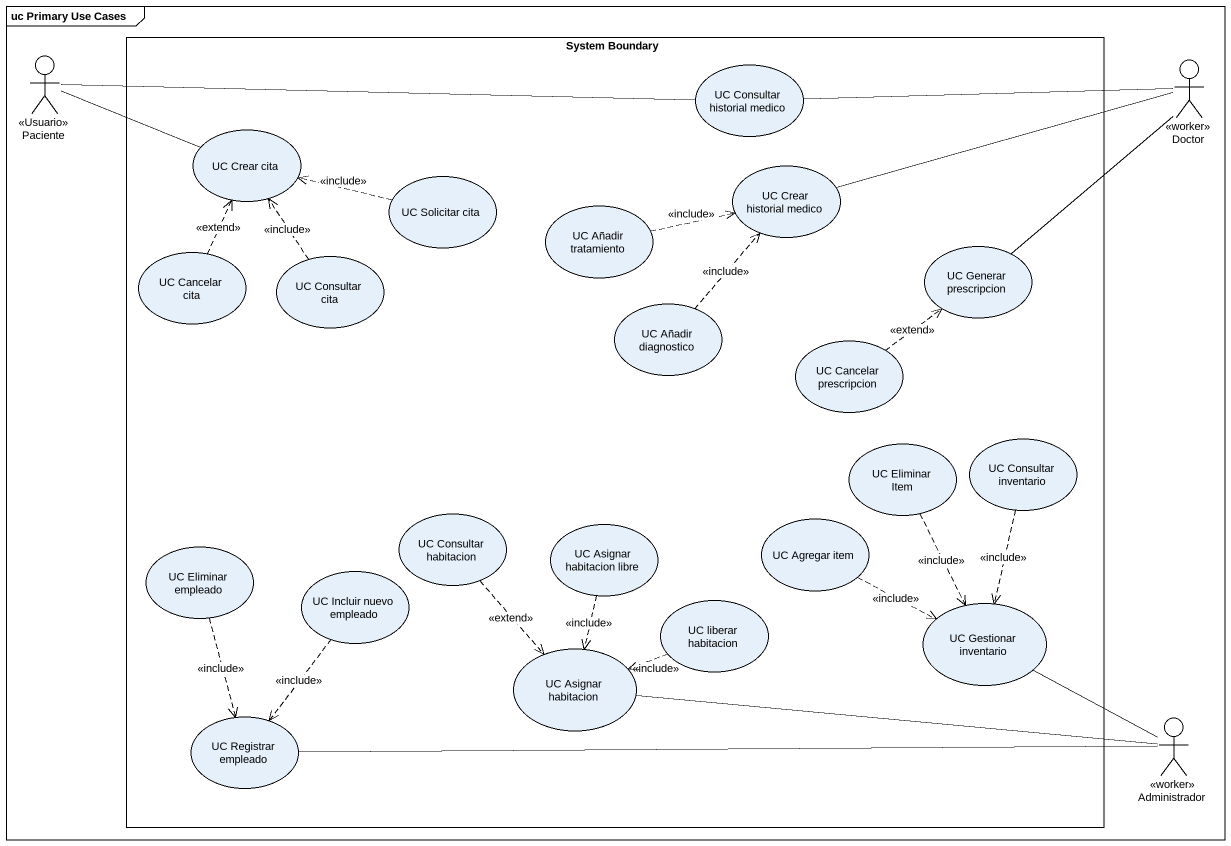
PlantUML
@startuml
mainframe uc Primary Use Cases
actor Paciente <<Usuario>>
rectangle "System Boundary" as System_Boundary {
  usecase "UC Consultar historial medico" as UC_Consultar_historial
  usecase "UC Crear cita" as UC_Crear_cita
  usecase "UC Solicitar cita" as UC_Solicitar_cita
  usecase "UC Crear historial medico" as UC_Crear_historial_medico
  usecase "UC Añadir tratamiento" as UC_Añadir_tratamiento
  usecase "UC Generar prescripcion" as UC_Generar_prescripcion
  usecase "UC Cancelar cita" as UC_Cancelar_cita
  usecase "UC Consultar cita" as UC_Consultar_cita
  usecase "UC Añadir diagnostico" as UC_Añadir_diagnostico
  usecase "UC Cancelar prescripcion" as UC_Cancelar_prescripcion
  usecase "UC Eliminar Item" as UC_Eliminar_Item
  usecase "UC Consultar inventario" as UC_Consultar_inventario
  usecase "UC Consultar habitacion" as UC_Consultar_habitacion
  usecase "UC Asignar habitacion libre" as UC_Asignar_habitacion_libre
  usecase "UC Agregar item" as UC_Agregar_item
  usecase "UC Eliminar empleado" as UC_Eliminar_empleado
  usecase "UC Incluir nuevo empleado" as UC_Incluir_nuevo_empleado
  usecase "UC liberar habitacion" as UC_liberar_habitacion
  usecase "UC Gestionar inventario" as UC_Gestionar_inventario
  usecase "UC Asignar habitacion" as UC_Asignar_habitacion
  usecase "UC Registrar empleado" as UC_Registrar_empleado
}
actor Doctor <<worker>>
actor Administrador <<worker>>
Paciente -right- UC_Consultar_historial
Paciente -right- UC_Crear_cita
Doctor -left- UC_Consultar_historial
Doctor -left- UC_Crear_historial_medico
Doctor -- UC_Generar_prescripcion
UC_Solicitar_cita .left.> UC_Crear_cita : <<include>>
UC_Añadir_tratamiento .right.> UC_Crear_historial_medico : <<include>>
UC_Cancelar_cita .up.> UC_Crear_cita : <<extend>>
UC_Consultar_cita .up.> UC_Crear_cita : <<include>>
UC_Añadir_diagnostico .up.> UC_Crear_historial_medico : <<include>>
UC_Cancelar_prescripcion .up.> UC_Generar_prescripcion : <<extend>>
UC_Eliminar_Item ..> UC_Gestionar_inventario : <<include>>
UC_Consultar_inventario ..> UC_Gestionar_inventario : <<include>>
UC_Consultar_habitacion ..> UC_Asignar_habitacion : <<extend>>
UC_Asignar_habitacion_libre ..> UC_Asignar_habitacion : <<include>>
UC_Agregar_item .right.> UC_Gestionar_inventario : <<include>>
UC_Eliminar_empleado ..> UC_Registrar_empleado : <<include>>
UC_Incluir_nuevo_empleado ..> UC_Registrar_empleado : <<include>>
UC_liberar_habitacion .left.> UC_Asignar_habitacion : <<include>>
Administrador -up- UC_Gestionar_inventario
Administrador -left- UC_Asignar_habitacion
Administrador -left- UC_Registrar_empleado
@enduml
